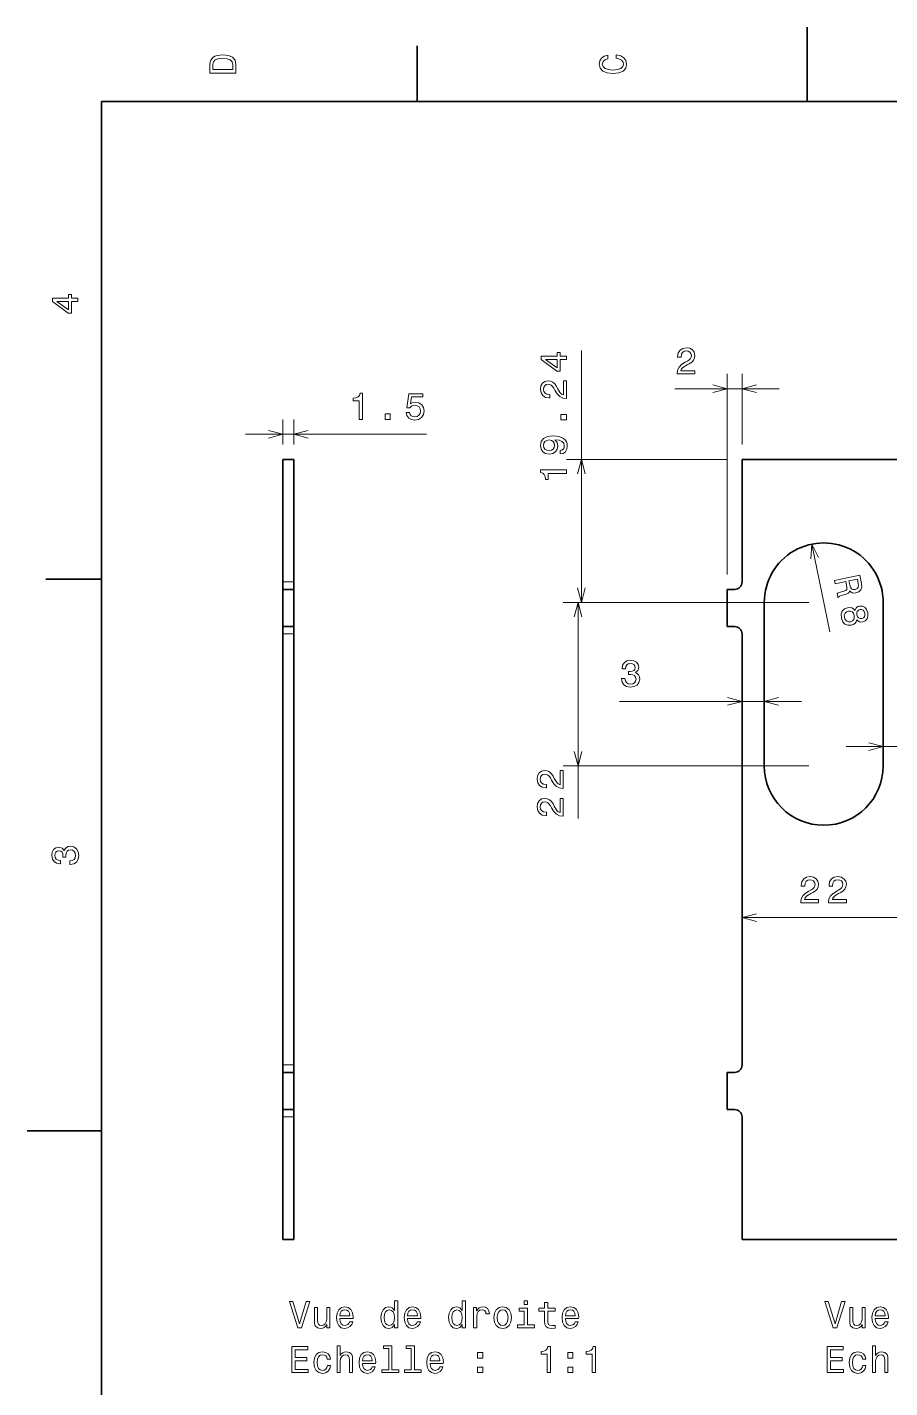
# Model space of a CAD drawing. Extents: x 0 to 210, y 0 to 297.
# Drawn here: x 0 to 116.1, y 113.9 to 297 of the extents above; entities that cross this region are included whole.
import ezdxf

# ---------------------------------------------------------------- set-up
doc = ezdxf.new("R2010")
doc.units = 0

msp = doc.modelspace()

# ---------------------------------------------------------------- linework, layer by layer
at = {"color": 7, "lineweight": 35, "ltscale": 0.25}
for p, q in [((105, 287), (105, 297)), ((10, 148.5), (0, 148.5))]:
    msp.add_line(p, q, dxfattribs=at)
at = {"color": 7, "lineweight": 35, "ltscale": 0.1875}
for p, q in [((52.5, 287), (52.5, 294.5)), ((10, 222.699997), (2.5, 222.699997))]:
    msp.add_line(p, q, dxfattribs=at)
at = {"color": 7, "lineweight": 35}
for p, q in [((200, 287), (10, 287)), ((10, 287), (10, 10)), ((96.207695, 238.841736), (118.207695, 238.841736)), ((99.207695, 219.60173), (99.207695, 197.60173)), ((115.207695, 219.60173), (115.207695, 197.60173)), ((34.402878, 157.341736), (34.402878, 215.341736)), ((35.902878, 157.341736), (35.902878, 215.341736)), ((96.207695, 157.341736), (96.207695, 215.341736)), ((118.207695, 133.841736), (96.207695, 133.841736))]:
    msp.add_line(p, q, dxfattribs=at)
at = {"color": 7, "lineweight": 13}
for p, q in [((74.595886, 219.60173), (74.595886, 253.505585)), ((94.207695, 223.341736), (94.207695, 250.342621)), ((29.402878, 242.227661), (53.762249, 242.227661)), ((94.207695, 238.841736), (72.595886, 238.841736)), ((105.207695, 219.60173), (72.14801, 219.60173)), ((105.207695, 219.60173), (72.595886, 219.60173)), ((74.14801, 190.531082), (74.14801, 219.60173)), ((79.740799, 206.270554), (104.207695, 206.270554)), ((110.207695, 200.194046), (132.12944, 200.194046)), ((105.207695, 197.60173), (72.14801, 197.60173)), ((96.207695, 177.17276), (118.207695, 177.17276))]:
    msp.add_line(p, q, dxfattribs=at)
at = {"color": 7, "lineweight": 13, "ltscale": 0.237522}
msp.add_line((96.207695, 240.841736), (96.207695, 250.342621), dxfattribs=at)
at = {"color": 7, "lineweight": 13, "ltscale": 0.350757}
msp.add_line((87.177406, 248.342621), (101.207695, 248.342621), dxfattribs=at)
at = {"color": 7, "lineweight": 13, "ltscale": 0.084648}
for p, q in [((34.402878, 240.841736), (34.402878, 244.227661)), ((35.902878, 240.841736), (35.902878, 244.227661))]:
    msp.add_line(p, q, dxfattribs=at)
at = {"color": 7, "lineweight": 35, "ltscale": 0.0375}
for p, q in [((35.902878, 238.841736), (34.402878, 238.841736)), ((35.902878, 221.341736), (34.402878, 221.341736)), ((35.902878, 216.341736), (34.402878, 216.341736)), ((35.902878, 156.341736), (34.402878, 156.341736)), ((35.902878, 151.341736), (34.402878, 151.341736)), ((35.902878, 133.841736), (34.402878, 133.841736))]:
    msp.add_line(p, q, dxfattribs=at)
at = {"color": 7, "lineweight": 35, "ltscale": 0.4125}
for p, q in [((34.402878, 222.341736), (34.402878, 238.841736)), ((35.902878, 222.341736), (35.902878, 238.841736)), ((96.207695, 222.341736), (96.207695, 238.841736)), ((34.402878, 150.341736), (34.402878, 133.841736)), ((35.902878, 150.341736), (35.902878, 133.841736)), ((96.207695, 150.341736), (96.207695, 133.841736))]:
    msp.add_line(p, q, dxfattribs=at)
at = {"color": 7, "lineweight": 13, "ltscale": 0.301801}
msp.add_line((105.598816, 227.438278), (108.026619, 215.612885), dxfattribs=at)
at = {"color": 7, "lineweight": 13, "ltscale": 0.0375}
for p, q in [((35.902878, 222.341736), (34.402878, 222.341736)), ((35.902878, 215.341736), (34.402878, 215.341736)), ((35.902878, 157.341736), (34.402878, 157.341736)), ((35.902878, 150.341736), (34.402878, 150.341736))]:
    msp.add_line(p, q, dxfattribs=at)
at = {"color": 7, "lineweight": 35, "ltscale": 0.025}
for p, q in [((34.402878, 222.341736), (34.402878, 221.341736)), ((35.902878, 222.341736), (35.902878, 221.341736)), ((95.207695, 221.341736), (94.207695, 221.341736)), ((34.402878, 216.341736), (34.402878, 215.341736)), ((35.902878, 216.341736), (35.902878, 215.341736)), ((94.207695, 216.341736), (95.207695, 216.341736)), ((34.402878, 157.341736), (34.402878, 156.341736)), ((35.902878, 157.341736), (35.902878, 156.341736)), ((95.207695, 156.341736), (94.207695, 156.341736)), ((34.402878, 151.341736), (34.402878, 150.341736)), ((35.902878, 151.341736), (35.902878, 150.341736)), ((94.207695, 151.341736), (95.207695, 151.341736))]:
    msp.add_line(p, q, dxfattribs=at)
at = {"color": 7, "lineweight": 35, "ltscale": 0.125}
for p, q in [((34.402878, 221.341736), (34.402878, 216.341736)), ((35.902878, 221.341736), (35.902878, 216.341736)), ((94.207695, 221.341736), (94.207695, 216.341736)), ((34.402878, 151.341736), (34.402878, 156.341736)), ((35.902878, 151.341736), (35.902878, 156.341736)), ((94.207695, 156.341736), (94.207695, 151.341736))]:
    msp.add_line(p, q, dxfattribs=at)
at = {"color": 7, "lineweight": 13}
for points in [[(24.583214, 291.994965), (24.583214, 290.829987), (28.083214, 290.829987), (28.083214, 291.994965), (27.972263, 292.544678), (27.634367, 292.953186), (27.084656, 293.205353), (26.333214, 293.296112), (25.566643, 293.215424), (25.26405, 293.114563), (25.021975, 292.973358), (24.694164, 292.56485), (24.613474, 292.297546)], [(79.282059, 292.817017), (79.705688, 292.716156), (80.008286, 292.549713), (80.194885, 292.317719), (80.255402, 292.04541), (80.164627, 291.71759), (79.892288, 291.460388), (79.448486, 291.28891), (78.833214, 291.233429), (78.222984, 291.28891), (77.774139, 291.455353), (77.501801, 291.712555), (77.405983, 292.04541), (77.456413, 292.287476), (77.597626, 292.494232), (77.82457, 292.65564), (78.137245, 292.766571), (78.137245, 293.245697), (77.658142, 293.094391), (77.295029, 292.832153), (77.068085, 292.47406), (76.987396, 292.04541), (77.113472, 291.510803), (77.466499, 291.102325), (78.046471, 290.840057), (78.833214, 290.749298), (79.619957, 290.840057), (80.199928, 291.102325), (80.557999, 291.510803), (80.679039, 292.04541), (80.583214, 292.514404), (80.315926, 292.89267), (79.877159, 293.159943), (79.282059, 293.301147)], [(25.001802, 291.959656), (25.07745, 292.342957), (25.309439, 292.605194), (25.722984, 292.761536), (26.333214, 292.811951), (26.923271, 292.7565), (27.336817, 292.600159), (27.583935, 292.332855), (27.664625, 291.959656), (27.664625, 291.299011), (25.001802, 291.299011)], [(6.833213, 260.077362), (6.833213, 260.53125), (5.965778, 260.53125), (5.965778, 261.030548), (5.56232, 261.030548), (5.56232, 260.53125), (3.408862, 260.53125), (3.408862, 260.072327), (5.521974, 258.539185), (5.965778, 258.539185), (5.965778, 260.077362)], [(5.56232, 258.96283), (3.993876, 260.077362), (5.56232, 260.077362)], [(72.595886, 252.264954), (72.595886, 252.718842), (71.728447, 252.718842), (71.728447, 253.218124), (71.324989, 253.218124), (71.324989, 252.718842), (69.171532, 252.718842), (69.171532, 252.259903), (71.284645, 250.726776), (71.728447, 250.726776), (71.728447, 252.264954)], [(87.464874, 250.342621), (89.870491, 250.342621), (89.870491, 250.776337), (87.969193, 250.776337), (88.075104, 251.013367), (88.256653, 251.210052), (88.816452, 251.568115), (89.114006, 251.719421), (89.446861, 251.936279), (89.683891, 252.188446), (89.820053, 252.485992), (89.870491, 252.823883), (89.78476, 253.247513), (89.547722, 253.580368), (89.184608, 253.792175), (88.715591, 253.867828), (88.231445, 253.782104), (87.863281, 253.545074), (87.626251, 253.166824), (87.545563, 252.667542), (87.545563, 252.596939), (88.004494, 252.596939), (88.004494, 252.637283), (88.049881, 252.980225), (88.18605, 253.232391), (88.402908, 253.393768), (88.690376, 253.449249), (88.98288, 253.398804), (89.199738, 253.272736), (89.34095, 253.07605), (89.391388, 252.828918), (89.356079, 252.596939), (89.260262, 252.400253), (89.098877, 252.22879), (88.876976, 252.077484), (88.579422, 251.916107), (88.08519, 251.603424), (87.737206, 251.270569), (87.530434, 250.867111), (87.464874, 250.357742)], [(71.324989, 251.150391), (69.756546, 252.264954), (71.324989, 252.264954)], [(72.595886, 247.020996), (72.595886, 249.42662), (72.16217, 249.42662), (72.16217, 247.52533), (71.925133, 247.631226), (71.728447, 247.81279), (71.370377, 248.372589), (71.219086, 248.670135), (71.002228, 249.002991), (70.750061, 249.240021), (70.452515, 249.37619), (70.114609, 249.42662), (69.690979, 249.340881), (69.358131, 249.103851), (69.146317, 248.740753), (69.070663, 248.271729), (69.156403, 247.787567), (69.393433, 247.419418), (69.771675, 247.182388), (70.27095, 247.1017), (70.34156, 247.1017), (70.34156, 247.560638), (70.301208, 247.560638), (69.958275, 247.606018), (69.706116, 247.742188), (69.544731, 247.959045), (69.489258, 248.246506), (69.539688, 248.539017), (69.665771, 248.755875), (69.862457, 248.897079), (70.109573, 248.94751), (70.34156, 248.912216), (70.538246, 248.816391), (70.709717, 248.655014), (70.861008, 248.433105), (71.0224, 248.135559), (71.335075, 247.641327), (71.667923, 247.293335), (72.071388, 247.086563), (72.58075, 247.020996)], [(44.681412, 244.227661), (45.140347, 244.227661), (45.140347, 247.752869), (44.797409, 247.752869), (44.706631, 247.445236), (44.525074, 247.238464), (44.247696, 247.117432), (43.86441, 247.077087), (43.86441, 246.719009), (44.681412, 246.719009)], [(50.993519, 245.140472), (51.104469, 244.726929), (51.351585, 244.404175), (51.714699, 244.202438), (52.178677, 244.126801), (52.688042, 244.217575), (53.086456, 244.464691), (53.338619, 244.858063), (53.434441, 245.362381), (53.348705, 245.831406), (53.106628, 246.199554), (52.728386, 246.436584), (52.239197, 246.522324), (51.860954, 246.461807), (51.568447, 246.29538), (51.709656, 247.238464), (53.242798, 247.238464), (53.242798, 247.652008), (51.371761, 247.652008), (51.094383, 245.796097), (51.497841, 245.796097), (51.790348, 246.033142), (52.163548, 246.118866), (52.486313, 246.063385), (52.733429, 245.902008), (52.889771, 245.654892), (52.945248, 245.337158), (52.889771, 245.01944), (52.728386, 244.772324), (52.48127, 244.615982), (52.163548, 244.560516), (51.896255, 244.59581), (51.689484, 244.711807), (51.538185, 244.893372), (51.46254, 245.140472)], [(48.160233, 244.227661), (48.856197, 244.227661), (48.856197, 244.979095), (48.160233, 244.979095)], [(72.595886, 244.167542), (72.595886, 244.86351), (71.844437, 244.86351), (71.844437, 244.167542)], [(71.728447, 239.569122), (72.126862, 239.644775), (72.434494, 239.861633), (72.626144, 240.204575), (72.696747, 240.658463), (72.661446, 240.956024), (72.570663, 241.223312), (72.414322, 241.450256), (72.192429, 241.641891), (71.915047, 241.793198), (71.572105, 241.904144), (71.178734, 241.969711), (70.724846, 241.994919), (70.013748, 241.90918), (69.494293, 241.662079), (69.181618, 241.268707), (69.070663, 240.729065), (69.161446, 240.234833), (69.403519, 239.861633), (69.776718, 239.619568), (70.245743, 239.538879), (70.729889, 239.619568), (71.098045, 239.856598), (71.330032, 240.209625), (71.405685, 240.658463), (71.30986, 241.132538), (71.017349, 241.490601), (71.577148, 241.409912), (71.975571, 241.24852), (72.212601, 241.001404), (72.288246, 240.663513), (72.252945, 240.40126), (72.141991, 240.209625), (71.965485, 240.083542), (71.728447, 240.033112)], [(70.240692, 240.028061), (69.928017, 240.078491), (69.680893, 240.219711), (69.524551, 240.441605), (69.469086, 240.729065), (69.524551, 241.026627), (69.680893, 241.253571), (69.922974, 241.394775), (70.235657, 241.450256), (70.553375, 241.394775), (70.790405, 241.253571), (70.936661, 241.021576), (70.987091, 240.713943), (70.936661, 240.436569), (70.790405, 240.219711), (70.558418, 240.078491)], [(72.595886, 236.952698), (72.595886, 237.411636), (69.070663, 237.411636), (69.070663, 237.068695), (69.378304, 236.977921), (69.585075, 236.796356), (69.706116, 236.518982), (69.74646, 236.135696), (70.104523, 236.135696), (70.104523, 236.952698)], [(108.642616, 222.557327), (108.736938, 222.097885), (110.18441, 222.395065), (110.280762, 221.925751), (110.336945, 221.576889), (110.312408, 221.345322), (110.173721, 221.193283), (109.892395, 221.084045), (109.452843, 220.968063), (109.167458, 220.878571), (109.006721, 220.783798), (109.11322, 220.265076), (109.207085, 220.284348), (109.322083, 220.426376), (109.570854, 220.518631), (110.117058, 220.666809), (110.50985, 220.834976), (110.614967, 220.974976), (110.672318, 221.172089), (110.836395, 220.999832), (111.037697, 220.897003), (111.273323, 220.852722), (111.541237, 220.876831), (111.942017, 221.031189), (112.212677, 221.292694), (112.333466, 221.657288), (112.306404, 222.115082), (112.071106, 223.2612)], [(111.860123, 222.157318), (111.892349, 221.849884), (111.842094, 221.618179), (111.696579, 221.44931), (111.43399, 221.34906), (111.137321, 221.33963), (110.937027, 221.437515), (110.801453, 221.646515), (110.712852, 221.952667), (110.604332, 222.481277), (111.745514, 222.715561)], [(111.402336, 218.494019), (111.212288, 218.71756), (110.984116, 218.850906), (110.719734, 218.909897), (110.421165, 218.884644), (109.997719, 218.715332), (109.703499, 218.418091), (109.562195, 218.00296), (109.581665, 217.481812), (109.768089, 217.000092), (110.061523, 216.67421), (110.449051, 216.516937), (110.905975, 216.523224), (111.189331, 216.622589), (111.410103, 216.776031), (111.566254, 216.993439), (111.65387, 217.268845), (111.813004, 217.095581), (112.004425, 216.990723), (112.219276, 216.947311), (112.46743, 216.967361), (112.801956, 217.118423), (113.040947, 217.383713), (113.15477, 217.757172), (113.133659, 218.21106), (112.973221, 218.641479), (112.721466, 218.93988), (112.396263, 219.094498), (112.030296, 219.096588), (111.793297, 219.022186), (111.61293, 218.897629)], [(110.528412, 218.412415), (110.79937, 218.421707), (111.02639, 218.319), (111.200478, 218.123077), (111.305794, 217.835785), (111.321175, 217.535187), (111.238365, 217.286514), (111.070175, 217.102676), (110.818481, 216.999512), (110.526749, 216.991104), (110.284912, 217.090759), (110.100945, 217.284668), (109.996643, 217.567017), (109.980247, 217.872559), (110.072937, 218.12326), (110.255951, 218.310135)], [(112.087128, 218.619156), (112.312607, 218.624268), (112.504913, 218.540176), (112.647202, 218.373749), (112.738449, 218.129913), (112.749641, 217.874786), (112.684433, 217.665771), (112.54081, 217.512726), (112.332573, 217.42363), (112.101135, 217.422455), (111.903885, 217.505524), (111.751717, 217.669922), (111.666428, 217.909821), (111.654221, 218.169891), (111.724365, 218.379929), (111.872932, 218.533997)], [(79.987915, 209.36998), (79.987915, 209.334671), (80.068611, 208.850525), (80.305641, 208.487411), (80.678841, 208.255417), (81.173073, 208.169693), (81.697571, 208.255417), (82.090942, 208.477325), (82.343109, 208.830353), (82.433884, 209.284241), (82.393539, 209.581787), (82.282585, 209.823868), (82.101028, 210.010468), (81.858955, 210.146637), (82.186768, 210.418961), (82.302757, 210.852692), (82.227112, 211.246063), (82.010254, 211.54361), (81.657227, 211.730209), (81.173073, 211.795776), (80.719185, 211.715073), (80.371201, 211.493179), (80.144257, 211.140152), (80.068611, 210.671127), (80.068611, 210.635834), (80.517456, 210.635834), (80.5578, 210.958588), (80.688927, 211.190582), (80.900742, 211.331787), (81.198288, 211.382217), (81.460541, 211.341873), (81.652184, 211.235962), (81.768173, 211.064499), (81.813568, 210.83252), (81.768173, 210.585388), (81.647141, 210.418961), (81.435326, 210.3181), (81.147858, 210.287842), (80.951172, 210.292892), (80.951172, 209.89447), (81.198288, 209.904556), (81.516014, 209.859161), (81.753044, 209.738129), (81.894257, 209.541443), (81.944687, 209.284241), (81.889214, 208.99173), (81.742958, 208.774872), (81.510971, 208.638702), (81.203339, 208.593323), (80.885612, 208.643753), (80.653625, 208.795044), (80.50737, 209.037125), (80.451897, 209.36998)], [(72.14801, 194.554581), (72.14801, 196.96019), (71.714294, 196.96019), (71.714294, 195.058899), (71.477257, 195.16481), (71.280571, 195.346359), (70.922501, 195.906158), (70.77121, 196.203705), (70.554352, 196.53656), (70.302185, 196.77359), (70.004639, 196.90976), (69.666733, 196.96019), (69.243103, 196.874466), (68.910255, 196.637436), (68.698441, 196.274323), (68.622787, 195.805298), (68.708527, 195.321152), (68.945557, 194.952988), (69.323799, 194.715958), (69.823074, 194.635269), (69.893684, 194.635269), (69.893684, 195.094208), (69.853333, 195.094208), (69.510399, 195.139587), (69.25824, 195.275757), (69.096855, 195.492615), (69.041382, 195.780075), (69.091812, 196.072586), (69.217896, 196.289444), (69.414581, 196.430664), (69.661697, 196.481094), (69.893684, 196.445786), (70.09037, 196.34996), (70.261841, 196.188583), (70.413132, 195.966675), (70.574524, 195.669128), (70.887199, 195.174896), (71.220047, 194.826904), (71.623512, 194.620132), (72.132874, 194.554581)], [(72.14801, 190.818558), (72.14801, 193.224167), (71.714294, 193.224167), (71.714294, 191.322876), (71.477257, 191.428787), (71.280571, 191.610336), (70.922501, 192.170135), (70.77121, 192.467682), (70.554352, 192.800537), (70.302185, 193.037567), (70.004639, 193.173737), (69.666733, 193.224167), (69.243103, 193.138443), (68.910255, 192.901413), (68.698441, 192.5383), (68.622787, 192.069275), (68.708527, 191.585129), (68.945557, 191.216965), (69.323799, 190.979935), (69.823074, 190.899246), (69.893684, 190.899246), (69.893684, 191.358185), (69.853333, 191.358185), (69.510399, 191.403564), (69.25824, 191.539734), (69.096855, 191.756592), (69.041382, 192.044052), (69.091812, 192.336563), (69.217896, 192.553421), (69.414581, 192.694641), (69.661697, 192.745071), (69.893684, 192.709763), (70.09037, 192.613937), (70.261841, 192.45256), (70.413132, 192.230652), (70.574524, 191.933105), (70.887199, 191.438873), (71.220047, 191.090881), (71.623512, 190.884109), (72.132874, 190.818558)], [(5.73379, 184.329117), (5.769093, 184.329117), (6.253242, 184.409805), (6.616354, 184.646835), (6.848343, 185.020035), (6.934078, 185.514282), (6.848343, 186.038773), (6.626441, 186.432144), (6.273415, 186.684311), (5.819525, 186.775085), (5.521974, 186.734741), (5.279899, 186.623795), (5.0933, 186.44223), (4.957133, 186.20015), (4.684798, 186.527969), (4.251081, 186.643967), (3.857709, 186.568314), (3.560158, 186.351456), (3.373559, 185.998428), (3.307997, 185.514282), (3.388689, 185.060394), (3.610591, 184.712402), (3.963617, 184.485458), (4.432637, 184.409805), (4.46794, 184.409805), (4.46794, 184.858658), (4.145173, 184.899002), (3.913184, 185.030121), (3.771974, 185.241943), (3.721542, 185.53949), (3.761888, 185.801743), (3.867795, 185.993378), (4.039265, 186.109375), (4.271254, 186.15477), (4.518372, 186.109375), (4.684798, 185.988342), (4.785663, 185.77652), (4.815922, 185.489059), (4.810879, 185.292374), (5.209294, 185.292374), (5.199208, 185.53949), (5.244596, 185.857224), (5.365634, 186.094254), (5.56232, 186.235458), (5.819525, 186.285889), (6.112032, 186.230423), (6.328891, 186.084167), (6.465058, 185.852173), (6.510447, 185.54454), (6.460014, 185.226807), (6.308718, 184.994827), (6.066643, 184.848572), (5.73379, 184.793091)], [(104.109131, 179.17276), (106.514755, 179.17276), (106.514755, 179.606476), (104.613457, 179.606476), (104.71936, 179.843506), (104.900917, 180.040192), (105.460716, 180.398254), (105.75827, 180.549561), (106.091125, 180.766418), (106.328156, 181.018585), (106.464317, 181.316132), (106.514755, 181.654022), (106.429016, 182.077652), (106.191986, 182.410507), (105.828873, 182.62233), (105.359856, 182.697968), (104.875702, 182.612244), (104.507545, 182.375214), (104.270515, 181.996964), (104.189827, 181.497681), (104.189827, 181.427078), (104.648758, 181.427078), (104.648758, 181.467422), (104.694145, 181.810364), (104.830315, 182.062531), (105.047173, 182.223907), (105.334641, 182.279388), (105.627144, 182.228958), (105.844002, 182.102875), (105.985214, 181.906189), (106.035645, 181.659073), (106.000343, 181.427078), (105.904526, 181.230392), (105.743141, 181.058929), (105.52124, 180.907623), (105.223686, 180.746246), (104.729454, 180.433563), (104.38147, 180.100708), (104.174698, 179.69725), (104.109131, 179.187881)], [(107.845154, 179.17276), (110.250778, 179.17276), (110.250778, 179.606476), (108.34948, 179.606476), (108.455391, 179.843506), (108.63694, 180.040192), (109.196739, 180.398254), (109.494293, 180.549561), (109.827148, 180.766418), (110.064178, 181.018585), (110.200348, 181.316132), (110.250778, 181.654022), (110.165039, 182.077652), (109.928009, 182.410507), (109.564896, 182.62233), (109.095879, 182.697968), (108.611725, 182.612244), (108.243568, 182.375214), (108.006538, 181.996964), (107.92585, 181.497681), (107.92585, 181.427078), (108.384781, 181.427078), (108.384781, 181.467422), (108.430168, 181.810364), (108.566338, 182.062531), (108.783195, 182.223907), (109.070663, 182.279388), (109.363167, 182.228958), (109.580025, 182.102875), (109.721237, 181.906189), (109.771667, 181.659073), (109.736366, 181.427078), (109.640549, 181.230392), (109.479164, 181.058929), (109.257263, 180.907623), (108.959709, 180.746246), (108.465477, 180.433563), (108.117493, 180.100708), (107.910721, 179.69725), (107.845154, 179.187881)], [(37.548412, 125.49015), (36.670891, 122.509605), (35.76815, 125.49015), (35.289043, 125.49015), (36.418728, 121.985107), (36.92305, 121.985107), (38.027519, 125.49015)], [(40.750862, 124.693321), (40.307056, 124.693321), (40.307056, 123.129921), (40.256622, 122.766808), (40.110371, 122.504562), (39.883427, 122.343178), (39.585876, 122.292747), (39.348843, 122.333092), (39.197548, 122.454124), (39.111813, 122.660896), (39.09164, 122.953407), (39.09164, 124.693321), (38.647835, 124.693321), (38.647835, 122.913063), (38.662964, 122.554993), (38.758785, 122.257439), (39.051292, 121.985107), (39.520313, 121.88929), (39.772476, 121.924591), (39.989334, 122.015366), (40.175934, 122.171707), (40.327229, 122.398651), (40.327229, 121.985107), (40.750862, 121.985107)], [(42.087315, 123.210609), (43.862534, 123.210609), (43.867577, 123.417381), (43.786884, 123.997353), (43.56498, 124.431076), (43.211956, 124.693321), (42.742935, 124.789139), (42.284, 124.688278), (41.930977, 124.405853), (41.704029, 123.946922), (41.623341, 123.341736), (41.698986, 122.72142), (41.925934, 122.267525), (42.273914, 121.985107), (42.727806, 121.88929), (43.121178, 121.954849), (43.443943, 122.12632), (43.680977, 122.398651), (43.817142, 122.761765), (43.378384, 122.761765), (43.287605, 122.560036), (43.156479, 122.408737), (42.783279, 122.287704), (42.495819, 122.343178), (42.278957, 122.519691), (42.137749, 122.807152), (42.087315, 123.19548)], [(49.435299, 122.403694), (49.435299, 121.985107), (49.879105, 121.985107), (49.879105, 125.606148), (49.440342, 125.606148), (49.440342, 124.279778), (49.102448, 124.663063), (48.895676, 124.753838), (48.658642, 124.789139), (48.229965, 124.688278), (47.897114, 124.405853), (47.680256, 123.951965), (47.604607, 123.341736), (47.680256, 122.731506), (47.897114, 122.272568), (48.229965, 121.985107), (48.658642, 121.88929), (48.895676, 121.924591), (49.107491, 122.015366)], [(51.195385, 123.210609), (52.970604, 123.210609), (52.975647, 123.417381), (52.894951, 123.997353), (52.67305, 124.431076), (52.320023, 124.693321), (51.851006, 124.789139), (51.392071, 124.688278), (51.039047, 124.405853), (50.812099, 123.946922), (50.731407, 123.341736), (50.807056, 122.72142), (51.034004, 122.267525), (51.381985, 121.985107), (51.835876, 121.88929), (52.229248, 121.954849), (52.552013, 122.12632), (52.789047, 122.398651), (52.925213, 122.761765), (52.48645, 122.761765), (52.395676, 122.560036), (52.264549, 122.408737), (51.89135, 122.287704), (51.603889, 122.343178), (51.387028, 122.519691), (51.245819, 122.807152), (51.195385, 123.19548)], [(58.543369, 122.403694), (58.543369, 121.985107), (58.987175, 121.985107), (58.987175, 125.606148), (58.548412, 125.606148), (58.548412, 124.279778), (58.210518, 124.663063), (58.003746, 124.753838), (57.766712, 124.789139), (57.338036, 124.688278), (57.005184, 124.405853), (56.788326, 123.951965), (56.712677, 123.341736), (56.788326, 122.731506), (57.005184, 122.272568), (57.338036, 121.985107), (57.766712, 121.88929), (58.003746, 121.924591), (58.215561, 122.015366)], [(60.081551, 121.985107), (60.525356, 121.985107), (60.525356, 123.533379), (60.570747, 123.906578), (60.706913, 124.173866), (60.928818, 124.335251), (61.226364, 124.390724), (61.448265, 124.355423), (61.614693, 124.254562), (61.715561, 124.083092), (61.750862, 123.851105), (62.199707, 123.851105), (62.139191, 124.259605), (61.972763, 124.552109), (61.695385, 124.728622), (61.317146, 124.789139), (61.059937, 124.748795), (60.838036, 124.647934), (60.64135, 124.476463), (60.485008, 124.244476), (60.485008, 124.693321), (60.081551, 124.693321)], [(62.820023, 123.336693), (62.900719, 122.72142), (63.132706, 122.267525), (63.500862, 121.985107), (63.995094, 121.88929), (64.484291, 121.985107), (64.852448, 122.262482), (65.084435, 122.716377), (65.170166, 123.336693), (65.084435, 123.951965), (64.852448, 124.410896), (64.484291, 124.688278), (63.995094, 124.789139), (63.500862, 124.688278), (63.132706, 124.405853), (62.900719, 123.951965)], [(67.343796, 122.358307), (67.343796, 124.602539), (66.204025, 124.602539), (66.204025, 124.224304), (66.899994, 124.224304), (66.899994, 122.358307), (65.992218, 122.358307), (65.992218, 121.985107), (68.261665, 121.985107), (68.261665, 122.358307)], [(67.358932, 125.606148), (66.889908, 125.606148), (66.889908, 125.101822), (67.358932, 125.101822)], [(69.618294, 124.224304), (69.618294, 122.867676), (69.648552, 122.428909), (69.789764, 122.12632), (70.072189, 121.949806), (70.551292, 121.88929), (71.07579, 121.914505), (71.07579, 122.297791), (70.692505, 122.267525), (70.344513, 122.307877), (70.157921, 122.433952), (70.077225, 122.645767), (70.062103, 122.943321), (70.062103, 124.224304), (71.07579, 124.224304), (71.07579, 124.602539), (70.062103, 124.602539), (70.062103, 125.394333), (69.618294, 125.394333), (69.618294, 124.602539), (68.851723, 124.602539), (68.851723, 124.224304)], [(72.44754, 123.210609), (74.222763, 123.210609), (74.227798, 123.417381), (74.14711, 123.997353), (73.925209, 124.431076), (73.572182, 124.693321), (73.103165, 124.789139), (72.644226, 124.688278), (72.291199, 124.405853), (72.064255, 123.946922), (71.983566, 123.341736), (72.059219, 122.72142), (72.286163, 122.267525), (72.63414, 121.985107), (73.088028, 121.88929), (73.481407, 121.954849), (73.804169, 122.12632), (74.041199, 122.398651), (74.177368, 122.761765), (73.738609, 122.761765), (73.647827, 122.560036), (73.516708, 122.408737), (73.143509, 122.287704), (72.856049, 122.343178), (72.639191, 122.519691), (72.497971, 122.807152), (72.44754, 123.19548)], [(109.603226, 125.49015), (108.725708, 122.509605), (107.822968, 125.49015), (107.343864, 125.49015), (108.473549, 121.985107), (108.977867, 121.985107), (110.082336, 125.49015)], [(112.805679, 124.693321), (112.361877, 124.693321), (112.361877, 123.129921), (112.31144, 122.766808), (112.165192, 122.504562), (111.93824, 122.343178), (111.640694, 122.292747), (111.403664, 122.333092), (111.252365, 122.454124), (111.166626, 122.660896), (111.146454, 122.953407), (111.146454, 124.693321), (110.702652, 124.693321), (110.702652, 122.913063), (110.717781, 122.554993), (110.813606, 122.257439), (111.10611, 121.985107), (111.575134, 121.88929), (111.827293, 121.924591), (112.044151, 122.015366), (112.230751, 122.171707), (112.38205, 122.398651), (112.38205, 121.985107), (112.805679, 121.985107)], [(114.142136, 123.210609), (115.917351, 123.210609), (115.922394, 123.417381), (115.841698, 123.997353), (115.619797, 124.431076), (115.266769, 124.693321), (114.797752, 124.789139), (114.338821, 124.688278), (113.985794, 124.405853), (113.75885, 123.946922), (113.678154, 123.341736), (113.753807, 122.72142), (113.980751, 122.267525), (114.328735, 121.985107), (114.782623, 121.88929), (115.175995, 121.954849), (115.498764, 122.12632), (115.735794, 122.398651), (115.871964, 122.761765), (115.433197, 122.761765), (115.342422, 122.560036), (115.211296, 122.408737), (114.838097, 122.287704), (114.550636, 122.343178), (114.333778, 122.519691), (114.192566, 122.807152), (114.142136, 123.19548)], [(42.087315, 123.583809), (42.142792, 123.931793), (42.278957, 124.188995), (42.485733, 124.345337), (42.758064, 124.40081), (43.025356, 124.345337), (43.232128, 124.188995), (43.358208, 123.931793), (43.403599, 123.583809)], [(48.734291, 124.390724), (49.026798, 124.320122), (49.248699, 124.123436), (49.379822, 123.795624), (49.430256, 123.341736), (49.379822, 122.882805), (49.248699, 122.554993), (49.026798, 122.353264), (48.734291, 122.287704), (48.456913, 122.353264), (48.245098, 122.554993), (48.103886, 122.887848), (48.058498, 123.341736), (48.103886, 123.790581), (48.245098, 124.118393), (48.456913, 124.320122)], [(51.195385, 123.583809), (51.250862, 123.931793), (51.387028, 124.188995), (51.5938, 124.345337), (51.866135, 124.40081), (52.133427, 124.345337), (52.340199, 124.188995), (52.466278, 123.931793), (52.511665, 123.583809)], [(57.842361, 124.390724), (58.134869, 124.320122), (58.35677, 124.123436), (58.487892, 123.795624), (58.538326, 123.341736), (58.487892, 122.882805), (58.35677, 122.554993), (58.134869, 122.353264), (57.842361, 122.287704), (57.564983, 122.353264), (57.353168, 122.554993), (57.21196, 122.887848), (57.166569, 123.341736), (57.21196, 123.790581), (57.353168, 124.118393), (57.564983, 124.320122)], [(63.273914, 123.341736), (63.319305, 123.795624), (63.460514, 124.123436), (63.687462, 124.325165), (63.995094, 124.395767), (64.297691, 124.325165), (64.524635, 124.128479), (64.665848, 123.795624), (64.716278, 123.341736), (64.665848, 122.882805), (64.524635, 122.54995), (64.297691, 122.348221), (63.995094, 122.282661), (63.687462, 122.348221), (63.460514, 122.54995), (63.319305, 122.882805)], [(72.44754, 123.583809), (72.503021, 123.931793), (72.639191, 124.188995), (72.845963, 124.345337), (73.118294, 124.40081), (73.38559, 124.345337), (73.592361, 124.188995), (73.718437, 123.931793), (73.763824, 123.583809)], [(114.142136, 123.583809), (114.197609, 123.931793), (114.333778, 124.188995), (114.54055, 124.345337), (114.812881, 124.40081), (115.08017, 124.345337), (115.286949, 124.188995), (115.413025, 123.931793), (115.45842, 123.583809)], [(35.611813, 115.938278), (37.830833, 115.938278), (37.830833, 116.361908), (36.07579, 116.361908), (36.07579, 117.547066), (37.639191, 117.547066), (37.639191, 117.965652), (36.07579, 117.965652), (36.07579, 119.014648), (37.790485, 119.014648), (37.790485, 119.438278), (35.611813, 119.438278)], [(41.698986, 115.938278), (42.142792, 115.938278), (42.142792, 117.501678), (42.188179, 117.859749), (42.334435, 118.121994), (42.561378, 118.283379), (42.863972, 118.343895), (43.106049, 118.293465), (43.257347, 118.157295), (43.332993, 117.930351), (43.358208, 117.627762), (43.358208, 115.938278), (43.802013, 115.938278), (43.802013, 117.718536), (43.781841, 118.076607), (43.691063, 118.374161), (43.393513, 118.646492), (42.929535, 118.74231), (42.677376, 118.707008), (42.460514, 118.611191), (42.278957, 118.459892), (42.142792, 118.25312), (42.142792, 119.559319), (41.698986, 119.559319)], [(48.653599, 119.186119), (48.653599, 116.311478), (47.740776, 116.311478), (47.740776, 115.938278), (50.005184, 115.938278), (50.005184, 116.311478), (49.097404, 116.311478), (49.097404, 119.559319), (47.957634, 119.559319), (47.957634, 119.186119)], [(51.689621, 119.186119), (51.689621, 116.311478), (50.776798, 116.311478), (50.776798, 115.938278), (53.041206, 115.938278), (53.041206, 116.311478), (52.133427, 116.311478), (52.133427, 119.559319), (50.993656, 119.559319), (50.993656, 119.186119)], [(69.976364, 115.938278), (70.435295, 115.938278), (70.435295, 119.463493), (70.092361, 119.463493), (70.001579, 119.155861), (69.820023, 118.949081), (69.542648, 118.828049), (69.159363, 118.787704), (69.159363, 118.429634), (69.976364, 118.429634)], [(76.048409, 115.938278), (76.507339, 115.938278), (76.507339, 119.463493), (76.164398, 119.463493), (76.073624, 119.155861), (75.892067, 118.949081), (75.614685, 118.828049), (75.2314, 118.787704), (75.2314, 118.429634), (76.048409, 118.429634)], [(107.666626, 115.938278), (109.885651, 115.938278), (109.885651, 116.361908), (108.130608, 116.361908), (108.130608, 117.547066), (109.694008, 117.547066), (109.694008, 117.965652), (108.130608, 117.965652), (108.130608, 119.014648), (109.845306, 119.014648), (109.845306, 119.438278), (107.666626, 119.438278)], [(113.753807, 115.938278), (114.197609, 115.938278), (114.197609, 117.501678), (114.242996, 117.859749), (114.389252, 118.121994), (114.616196, 118.283379), (114.918793, 118.343895), (115.160866, 118.293465), (115.312164, 118.157295), (115.38781, 117.930351), (115.413025, 117.627762), (115.413025, 115.938278), (115.856827, 115.938278), (115.856827, 117.718536), (115.836655, 118.076607), (115.74588, 118.374161), (115.448326, 118.646492), (114.984352, 118.74231), (114.732193, 118.707008), (114.515335, 118.611191), (114.333778, 118.459892), (114.197609, 118.25312), (114.197609, 119.559319), (113.753807, 119.559319)], [(40.387749, 117.748795), (40.826508, 117.748795), (40.735733, 118.152252), (40.518871, 118.469978), (40.180977, 118.666664), (39.742214, 118.74231), (39.258064, 118.641449), (38.889908, 118.359024), (38.657921, 117.900093), (38.577229, 117.284821), (38.652878, 116.674591), (38.879822, 116.220695), (39.237892, 115.938278), (39.727085, 115.842461), (40.160805, 115.918106), (40.498699, 116.129921), (40.730686, 116.462776), (40.831551, 116.906578), (40.407921, 116.906578), (40.332272, 116.624161), (40.191063, 116.412338), (39.989334, 116.281219), (39.742214, 116.240875), (39.434578, 116.306435), (39.212677, 116.508163), (39.076508, 116.835976), (39.03112, 117.29995), (39.076508, 117.753838), (39.21772, 118.08165), (39.444664, 118.283379), (39.742214, 118.353981), (40.004463, 118.308594), (40.201149, 118.192604), (40.332272, 118.000961)], [(45.123337, 117.16378), (46.898556, 117.16378), (46.903599, 117.370552), (46.822906, 117.950523), (46.601006, 118.384247), (46.247978, 118.646492), (45.778957, 118.74231), (45.320026, 118.641449), (44.966999, 118.359024), (44.740055, 117.900093), (44.659363, 117.294907), (44.735012, 116.674591), (44.961956, 116.220695), (45.309937, 115.938278), (45.763828, 115.842461), (46.1572, 115.90802), (46.479965, 116.079491), (46.716999, 116.351822), (46.853165, 116.714935), (46.414406, 116.714935), (46.323627, 116.513206), (46.192505, 116.361908), (45.819305, 116.240875), (45.531841, 116.296349), (45.31498, 116.472862), (45.173771, 116.760323), (45.123337, 117.148651)], [(45.123337, 117.53698), (45.178814, 117.884964), (45.31498, 118.142166), (45.521755, 118.298508), (45.79409, 118.353981), (46.061378, 118.298508), (46.26815, 118.142166), (46.394234, 117.884964), (46.439621, 117.53698)], [(54.231407, 117.16378), (56.006622, 117.16378), (56.011665, 117.370552), (55.930977, 117.950523), (55.709076, 118.384247), (55.356049, 118.646492), (54.887028, 118.74231), (54.428093, 118.641449), (54.075069, 118.359024), (53.848122, 117.900093), (53.767433, 117.294907), (53.843079, 116.674591), (54.070023, 116.220695), (54.418007, 115.938278), (54.871899, 115.842461), (55.26527, 115.90802), (55.588036, 116.079491), (55.825069, 116.351822), (55.961235, 116.714935), (55.522476, 116.714935), (55.431694, 116.513206), (55.300575, 116.361908), (54.927376, 116.240875), (54.639908, 116.296349), (54.42305, 116.472862), (54.281841, 116.760323), (54.231407, 117.148651)], [(54.231407, 117.53698), (54.286884, 117.884964), (54.42305, 118.142166), (54.629822, 118.298508), (54.902161, 118.353981), (55.169449, 118.298508), (55.376221, 118.142166), (55.502304, 117.884964), (55.547691, 117.53698)], [(60.611092, 117.89505), (61.307056, 117.89505), (61.307056, 118.646492), (60.611092, 118.646492)], [(72.75518, 117.89505), (73.451141, 117.89505), (73.451141, 118.646492), (72.75518, 118.646492)], [(112.442566, 117.748795), (112.881325, 117.748795), (112.79055, 118.152252), (112.573692, 118.469978), (112.235794, 118.666664), (111.797035, 118.74231), (111.312881, 118.641449), (110.944725, 118.359024), (110.712738, 117.900093), (110.63205, 117.284821), (110.707695, 116.674591), (110.934639, 116.220695), (111.292709, 115.938278), (111.781906, 115.842461), (112.215622, 115.918106), (112.553513, 116.129921), (112.785507, 116.462776), (112.886368, 116.906578), (112.462738, 116.906578), (112.387093, 116.624161), (112.24588, 116.412338), (112.044151, 116.281219), (111.797035, 116.240875), (111.489395, 116.306435), (111.267494, 116.508163), (111.131325, 116.835976), (111.085938, 117.29995), (111.131325, 117.753838), (111.272537, 118.08165), (111.499481, 118.283379), (111.797035, 118.353981), (112.05928, 118.308594), (112.255966, 118.192604), (112.387093, 118.000961)], [(60.611092, 115.938278), (61.307056, 115.938278), (61.307056, 116.68972), (60.611092, 116.68972)], [(72.75518, 115.938278), (73.451141, 115.938278), (73.451141, 116.68972), (72.75518, 116.68972)]]:
    msp.add_lwpolyline(points, close=True, dxfattribs=at)
for points in [[(92.275841, 247.824982), (94.207695, 248.342621), (92.275841, 248.86026)], [(98.139542, 248.86026), (96.207695, 248.342621), (98.139542, 247.824982)], [(32.471027, 241.710022), (34.402878, 242.227661), (32.471027, 242.7453)], [(37.834728, 242.7453), (35.902878, 242.227661), (37.834728, 241.710022)], [(75.113525, 236.909882), (74.595886, 238.841736), (74.078247, 236.909882)], [(106.494392, 225.650009), (105.598816, 227.438278), (105.48027, 225.441803)], [(74.078247, 221.533585), (74.595886, 219.60173), (75.113525, 221.533585)], [(74.665649, 217.669876), (74.14801, 219.60173), (73.630371, 217.669876)], [(94.275841, 205.752914), (96.207695, 206.270554), (94.275841, 206.788193)], [(101.139542, 206.788193), (99.207695, 206.270554), (101.139542, 205.752914)], [(113.275841, 199.676407), (115.207695, 200.194046), (113.275841, 200.711685)], [(73.630371, 199.533585), (74.14801, 197.60173), (74.665649, 199.533585)], [(98.139542, 177.690399), (96.207695, 177.17276), (98.139542, 176.655121)]]:
    msp.add_lwpolyline(points, dxfattribs=at)
at = {"color": 7, "lineweight": 35}
for centre, radius, start, end in [((107.207695, 219.60173), 8, 0, 180.000005), ((95.207695, 222.341736), 1, 269.999997, 360), ((95.207695, 215.341736), 1, 0, 90.000003), ((107.207695, 197.60173), 8, 180.000005, 360), ((95.207695, 157.341736), 1, 269.999997, 360), ((95.207695, 150.341736), 1, 360, 90.000003)]:
    msp.add_arc(centre, radius, start, end, dxfattribs=at)

doc.saveas('drawing.dxf')
